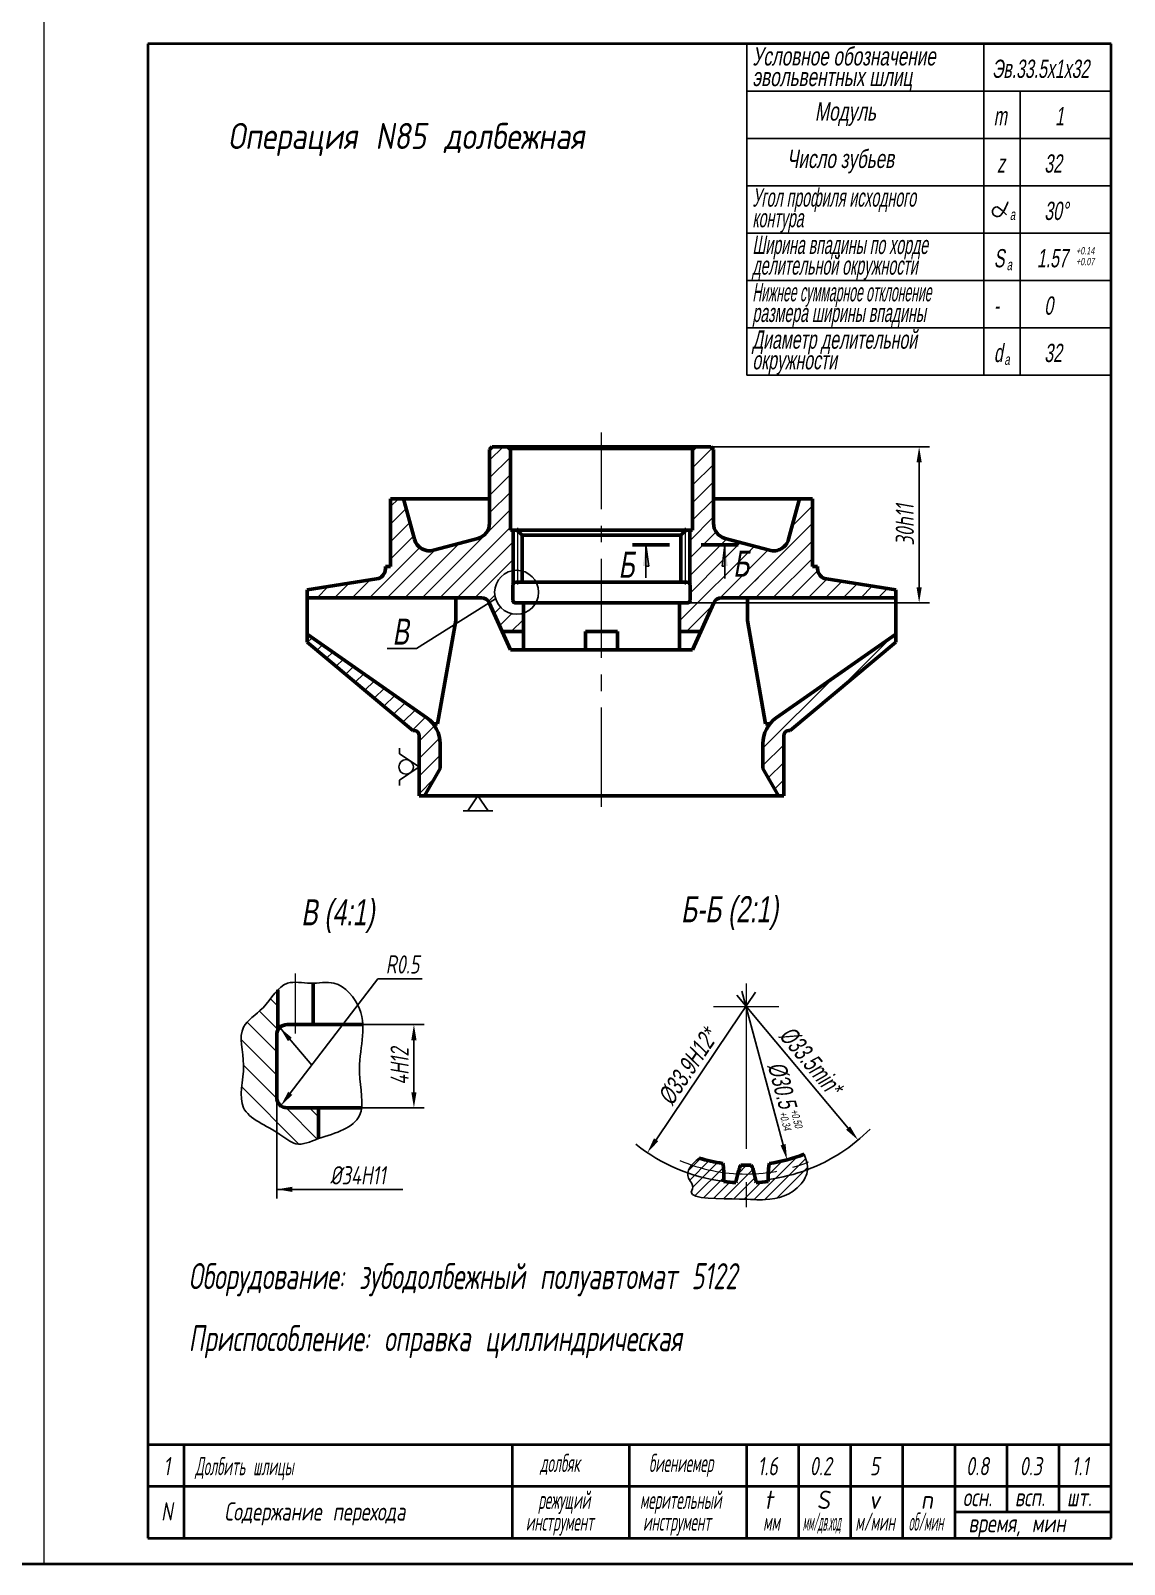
# Model space of a CAD drawing. Header units: millimetres. Extents: x 155 to 2756, y -275 to 1324.
# Drawn here: x 2123.1 to 2333.1, y 70.9 to 365.4 of the extents above; entities that cross this region are included whole.
import ezdxf

# ---------------------------------------------------------------- set-up
doc = ezdxf.new("R2010")
doc.units = ezdxf.units.MM
doc.header["$PDMODE"] = 35
doc.header["$PDSIZE"] = -30
doc.linetypes.add('CENTER', pattern=[50.800000000000004, 31.75, -6.35, 6.35, -6.35])
doc.linetypes.add('CENTER2', pattern=[28.575000000000003, 19.05, -3.175, 3.175, -3.175])
doc.layers.get('0').update_dxf_attribs({"lineweight": 50})
for name, color, linetype, lineweight in [('1', 1, 'CENTER2', 20), ('Layer1', 1, 'CENTER', 20), ('Layer2', 152, 'Continuous', 25), ('Рамка', 52, 'Continuous', 35), ('Текст', 242, 'Continuous', 25)]:
    doc.layers.add(name, color=color, linetype=linetype, lineweight=lineweight)
doc.styles.add('3.5', font='txt.shx', dxfattribs={"width": 0.7, "oblique": 10, "height": 3.5})
doc.styles.add('5', font='txt.shx', dxfattribs={"width": 0.8, "oblique": 10, "height": 5})
doc.styles.add('ST_5', font='w_russin.shx', dxfattribs={"width": 0.7, "oblique": 10, "height": 5})
doc.dimstyles.new('1 STANDARD(1 1)', dxfattribs={"dimscale": 0, "dimtxt": 3.5, "dimasz": 3, "dimexe": 2, "dimexo": 0, "dimgap": 1, "dimtad": 1, "dimtoh": 1, "dimdec": 1, "dimzin": 9, "dimdsep": 46, "dimtxsty": '3.5', "dimcen": 2.5, "dimclrd": 256, "dimclre": 256, "dimclrt": 256, "dimaunit": 1, "dimadec": 0, "dimazin": 0, "dimtfac": 1, "dimtdec": 1, "dimtmove": 0, "dimatfit": 3, "dimfxl": 0, "dimtolj": 1, "dimtzin": 1, "dimarcsym": 0})
doc.dimstyles.new('STANDARD(1 1)$3', dxfattribs={"dimscale": 0, "dimtxt": 3.5, "dimasz": 3, "dimexe": 2, "dimexo": 0, "dimgap": 1, "dimtad": 1, "dimdec": 1, "dimzin": 9, "dimdsep": 46, "dimtxsty": '3.5', "dimcen": 2.5, "dimclrd": 256, "dimclre": 256, "dimclrt": 256, "dimaunit": 1, "dimadec": 0, "dimazin": 0, "dimtfac": 1, "dimtdec": 1, "dimtofl": 0, "dimtmove": 0, "dimatfit": 3, "dimfxl": 0, "dimtolj": 1, "dimtzin": 1, "dimarcsym": 0})

# ---------------------------------------------------------------- blocks, each defined once
blk = doc.blocks.new('*D132')
at = {"layer": 'Defpoints', "color": 0}
for p in [(2252.564346795732, 207.5177854307427), (2268.331105477855, 148.590632770363)]:
    blk.add_point(p, dxfattribs=at)
at = {"layer": 'Layer2', "lineweight": -2}
blk.add_line((2263.160359733842, 167.9159316455837), (2267.555691116439, 151.4886894585783), dxfattribs=at)
at = {"layer": 'Layer2'}
blk.add_solid([(2268.038700564475, 151.6179251854809), (2267.072681668404, 151.3594537316756), (2268.331105477855, 148.590632770363)], dxfattribs=at)
at = {"layer": 'Layer2', "insert": (2267.346262877466, 162.9108855763884), "char_height": 3.5, "attachment_point": 5, "rotation": 284.9793829358769, "style": '3.5'}
blk.add_mtext('\\A1;{\\Fw_russin.shx;%%c30.5}', dxfattribs=at)
blk = doc.blocks.new('*D131')
at = {"layer": 'Defpoints', "color": 0}
for p in [(2279.39664894279, 206.1637861961319), (2241.498803330795, 149.9446320049724)]:
    blk.add_point(p, dxfattribs=at)
at = {"layer": 'Layer2', "lineweight": -2}
blk.add_line((2257.349828700701, 173.4586662453955), (2243.175699154334, 152.4322051992715), dxfattribs=at)
at = {"layer": 'Layer2'}
blk.add_solid([(2242.761103621951, 152.7116878365281), (2243.590294686717, 152.1527225620149), (2241.498803330795, 149.9446320049724)], dxfattribs=at)
at = {"layer": 'Layer2', "insert": (2249.308769318926, 166.4500473396236), "char_height": 3.5, "attachment_point": 5, "rotation": 56.0157302535807, "style": '3.5'}
blk.add_mtext('\\A1;{\\Fw_russin.shx;%%c33.9H12*}', dxfattribs=at)
blk = doc.blocks.new('*D130')
at = {"layer": 'Defpoints', "color": 0}
for p in [(2238.926725595318, 203.7270845860498), (2281.968726678266, 152.3813336150549)]:
    blk.add_point(p, dxfattribs=at)
at = {"layer": 'Layer2', "lineweight": -2}
blk.add_line((2264.179784423356, 173.6021545824125), (2280.041472898432, 154.6803970913681), dxfattribs=at)
at = {"layer": 'Layer2'}
blk.add_solid([(2280.424650144485, 155.0016060546736), (2279.658295652381, 154.3591881280624), (2281.968726678266, 152.3813336150549)], dxfattribs=at)
at = {"layer": 'Layer2', "insert": (2272.87064499734, 167.5153380738), "char_height": 3.5, "attachment_point": 5, "rotation": 309.9723553976995, "style": '3.5'}
blk.add_mtext('\\A1;{\\Fw_russin.shx;%%c33.5min*}', dxfattribs=at)
blk = doc.blocks.new('*D156')
at = {"layer": 'Defpoints', "color": 0}
for p in [(2253.69564992037, 285.5092033128253), (2293.68515244129, 285.5092033128253), (2247.69564992037, 255.5092033128253)]:
    blk.add_point(p, dxfattribs=at)
at = {"layer": 'Layer2', "lineweight": -2}
for p, q in [((2253.69564992037, 285.5092033128253), (2295.68515244129, 285.5092033128253)), ((2293.68515244129, 258.5092033128253), (2293.68515244129, 282.5092033128253)), ((2247.69564992037, 255.5092033128253), (2295.68515244129, 255.5092033128253))]:
    blk.add_line(p, q, dxfattribs=at)
at = {"layer": 'Layer2'}
for points in [[(2293.18515244129, 282.5092033128253), (2294.18515244129, 282.5092033128253), (2293.68515244129, 285.5092033128253)], [(2293.18515244129, 258.5092033128253), (2294.18515244129, 258.5092033128253), (2293.68515244129, 255.5092033128253)]]:
    blk.add_solid(points, dxfattribs=at)
at = {"layer": 'Layer2', "insert": (2290.93515244129, 270.5092033128253), "char_height": 3.5, "attachment_point": 5, "rotation": 90, "style": '3.5'}
blk.add_mtext('\\A1;30h11', dxfattribs=at)
blk = doc.blocks.new('*D158')
at = {"layer": 'Defpoints', "color": 0}
for p in [(2186.862123745389, 174.5576181733801), (2196.670858521253, 174.5576181733801), (2186.606832444599, 158.5576181733801)]:
    blk.add_point(p, dxfattribs=at)
at = {"layer": 'Layer2', "lineweight": -2}
for p, q in [((2186.862123745389, 174.5576181733801), (2198.670858521253, 174.5576181733801)), ((2196.670858521253, 161.5576181733801), (2196.670858521253, 171.5576181733801)), ((2186.606832444599, 158.5576181733801), (2198.670858521253, 158.5576181733801))]:
    blk.add_line(p, q, dxfattribs=at)
at = {"layer": 'Layer2'}
for points in [[(2196.170858521253, 171.5576181733801), (2197.170858521253, 171.5576181733801), (2196.670858521253, 174.5576181733801)], [(2196.170858521253, 161.5576181733801), (2197.170858521253, 161.5576181733801), (2196.670858521253, 158.5576181733801)]]:
    blk.add_solid(points, dxfattribs=at)
at = {"layer": 'Layer2', "insert": (2193.920858521253, 166.5576181733801), "char_height": 3.5, "attachment_point": 5, "rotation": 90, "style": '3.5'}
blk.add_mtext('\\A1;4H12', dxfattribs=at)
blk = doc.blocks.new('*D159')
at = {"layer": 'Defpoints', "color": 0}
for p in [(2172.326748789663, 160.55761817338), (2171.113592521556, 158.9675704165024)]:
    blk.add_point(p, dxfattribs=at)
at = {"layer": 'Layer2', "lineweight": -2}
for p, q in [((2189.719107891002, 183.3532647878476), (2172.933326923717, 161.3526420518192)), ((2198.277918990148, 183.3532647878476), (2189.719107891002, 183.3532647878476))]:
    blk.add_line(p, q, dxfattribs=at)
at = {"layer": 'Layer2'}
blk.add_solid([(2172.535814984497, 161.6559311188461), (2173.330838862936, 161.0493529847924), (2171.113592521556, 158.9675704165024)], dxfattribs=at)
at = {"layer": 'Layer2', "insert": (2194.498513440576, 186.1032647878474), "char_height": 3.5, "attachment_point": 5, "style": '3.5'}
blk.add_mtext('\\A1;R0.5', dxfattribs=at)

msp = doc.modelspace()

# ---------------------------------------------------------------- hatches: boundary and pattern name
at = {"layer": 'Layer2'}
h = msp.add_hatch(dxfattribs=at)
h.set_pattern_fill('ANSI31', color=256, scale=0.75, style=0)
h.set_pattern_definition([(45, (26.57368376230897, -5.762091137937205), (-1.683798022700466, 1.683798022700466), [])])
h.paths.add_polyline_path([(2176.195649920369, 249.5092033128253), (2176.195649920369, 248.0092033128252), (2196.455460994471, 231.0092033128253), (2196.695649920369, 231.0092033128253, -0.4142135623730951), (2197.695649920369, 230.0092033128253), (2197.695649920369, 218.5092033128253), (2198.695649920369, 218.5092033128253), (2201.695649920369, 223.7053557355318), (2201.695649920369, 228.5305087851677, 0.2446984432290125), (2199.137108538476, 233.4454210509012)])
h.paths.add_polyline_path([(2268.69564992037, 231.0092033128253), (2268.935838846268, 231.0092033128253), (2289.19564992037, 248.0092033128252), (2289.19564992037, 249.5092033128253), (2266.254191302264, 233.4454210509015, 0.2446984432290391), (2263.69564992037, 228.5305087851675), (2263.69564992037, 223.7053557355306), (2266.69564992037, 218.5092033128253), (2267.69564992037, 218.5092033128253), (2267.69564992037, 230.0092033128254, -0.4142135623730703)])
h.paths.add_polyline_path([(2273.19564992037, 275.5092033128253), (2270.695649920369, 275.5092033128253), (2268.616816636899, 267.7508918784474, -0.4142135623731962), (2264.942582022724, 265.6295715348875), (2256.419192785062, 267.9134067978953, -0.3394542588633593), (2254.19564992037, 270.8111842767625), (2254.19564992037, 285.0092033128252), (2253.69564992037, 285.5092033128253), (2250.69564992037, 285.5092033128253), (2250.19564992037, 285.0092033128254), (2250.195649920369, 269.5092033128253), (2249.64564992037, 269.5092033128253), (2249.64564992037, 259.2271482600019, -0.1132370114585916), (2249.69564992037, 259.0092033128254), (2249.69564992037, 256.0092033128254, -0.4142135623731616), (2249.19564992037, 255.5092033128253), (2247.69564992037, 255.5092033128253), (2247.69564992037, 250.0092033128253), (2251.77064992037, 250.0092033128253), (2254.271112488047, 255.5657867965517, -0.295132894298329), (2255.730186896327, 256.5092033128253), (2289.19564992037, 256.5092033128253), (2289.19564992037, 258.0092033128252), (2275.882780990289, 260.1177546074301, -0.3689194771098044), (2274.19564992037, 262.0931312886204), (2274.19564992037, 262.5092033128253), (2273.19564992037, 262.5092033128253)])
h.paths.add_polyline_path([(2256.38753472966, 262.5820581089997), (2255.837705118773, 262.5820581089997), (2256.38753472966, 266.6860421956715)], flags=16)
h.paths.add_polyline_path([(2196.77448320384, 267.7508918784472), (2194.695649920369, 275.5092033128253), (2192.195649920369, 275.5092033128253), (2192.195649920369, 262.5092033128253), (2191.195649920369, 262.5092033128253), (2191.195649920369, 262.0931312886202, -0.3689194771098518), (2189.508518850449, 260.1177546074299), (2176.19564992037, 258.0092033128253), (2176.19564992037, 256.5092033128253), (2209.661112944413, 256.5092033128253, -0.2951328942982954), (2211.120187352692, 255.5657867965513), (2211.141947503348, 255.5174309062067), (2212.370694699412, 256.2849610578918, -0.07712956792257662), (2212.171931199594, 257.5657996972947, -0.3695037748338283), (2215.745649920369, 261.7413836172175), (2215.745649920369, 269.5092033128253), (2215.19564992037, 269.5092033128253), (2215.19564992037, 285.009203312825), (2214.695649920369, 285.5092033128253), (2211.695649920369, 285.5092033128253), (2211.195649920369, 285.0092033128254), (2211.195649920369, 270.8111842767622, -0.3394542588633437), (2208.972107055677, 267.9134067978952), (2200.448717818015, 265.6295715348873, -0.4142135623730874)])
h.paths.add_polyline_path([(2217.695649920369, 250.0092033128253), (2217.695649920369, 253.5436196191644, -0.4154231614957757), (2212.370694699412, 256.2849610578918), (2211.141947503347, 255.5174309062066), (2213.620649920369, 250.0092033128253)])
h.paths.add_polyline_path([(2257.189704062494, 259.5321421673921), (2262.523037395828, 259.0913247156209), (2263.845489751141, 266.5913247156209), (2258.512156417808, 267.0321421673921)], flags=24)
h = msp.add_hatch(color=256, dxfattribs=at)
h.paths.add_polyline_path([(2241.20376511108, 266.6860421956703), (2241.20376511108, 262.5820581089993), (2241.753594721967, 262.5820581089993)])
h.paths.add_polyline_path([(2241.20376511108, 266.6860421956703), (2240.653935500193, 262.5820581089993), (2241.20376511108, 262.5820581089993)])
h = msp.add_hatch(color=256, dxfattribs=at)
h.paths.add_polyline_path([(2256.38753472966, 266.6860421956703), (2256.38753472966, 262.5820581089993), (2255.837705118773, 262.5820581089993)])
h.paths.add_polyline_path([(2256.38753472966, 266.6860421956703), (2256.937364340547, 262.5820581089993), (2256.38753472966, 262.5820581089993)])
h = msp.add_hatch(dxfattribs=at)
h.set_pattern_fill('ANSI31', color=256, angle=90, style=0)
h.set_pattern_definition([(135, (2307.958907530718, -2069.679589172382), (-2.245064030267288, -2.245064030267288), [])])
edge = h.paths.add_edge_path()
edge.add_spline(control_points=[(2170.326748789663, 153.8723227691289), (2170.5367040191, 153.7412410397124), (2171.825135473874, 152.9057266393155), (2174.116991355223, 150.8756913050357), (2176.819618151997, 152.0251573069683), (2178.326748789663, 152.666161618232)], knot_values=[80.80223547139398, 80.80223547139398, 80.80223547139398, 80.80223547139398, 81.47713660523496, 85.00552224645517, 89.45366543861707, 89.45366543861707, 89.45366543861707, 89.45366543861707], degree=3, periodic=0)
edge.add_line((2178.326748789663, 152.6661616182319), (2178.326748789663, 158.5576181733801))
edge.add_line((2178.326748789663, 158.5576181733801), (2172.326748789663, 158.5576181733801))
edge.add_arc((2172.326748789663, 160.5576181733801), 2, 180, 270, ccw=False)
edge.add_line((2170.326748789663, 160.5576181733801), (2170.326748789663, 153.8723227691291))
edge = h.paths.add_edge_path()
edge.add_line((2170.326748789663, 160.5576181733801), (2170.326748789663, 172.55761817338))
edge.add_arc((2172.326748789663, 172.55761817338), 2, 154.1580672368449, 180, ccw=False)
edge.add_line((2170.526748789663, 173.4293979620877), (2170.526748789663, 181.207301472858))
edge.add_spline(control_points=[(2170.526748789674, 181.2073014728713), (2169.584120469949, 180.2146055237243), (2167.690983217088, 177.1824894295218), (2162.310801795901, 174.0866878635599), (2164.932428474197, 166.4554279503828), (2161.93850582294, 157.6922675079063), (2167.838575144862, 155.4257687362689), (2170.326748789663, 153.8723227691289)], knot_values=[47.88515492256298, 47.88515492256298, 47.88515492256298, 47.88515492256298, 52.05173033439929, 57.35050508139762, 64.64388961164991, 72.80400071167401, 80.80223547139398, 80.80223547139398, 80.80223547139398, 80.80223547139398], degree=3, periodic=0)
edge.add_line((2170.326748789663, 153.8723227691293), (2170.326748789663, 160.5576181733801))
h = msp.add_hatch(dxfattribs=at)
h.set_pattern_fill('ANSI31', color=256, scale=0.45, style=0)
h.set_pattern_definition([(45, (2221.908799828401, 38.17751681355401), (-1.01027881362028, 1.01027881362028), [])])
edge = h.paths.add_edge_path()
edge.add_spline(control_points=[(2255.970993200773, 147.8845411835895), (2256.055916976376, 147.5906132016356), (2256.124186258099, 146.9250285310204), (2256.211888558781, 145.8984581454225), (2256.214582056183, 145.0363122461688), (2256.196538156247, 144.5549100846773), (2256.18626756534, 144.4231227243466)], knot_values=[0.0830967370561225, 0.0830967370561225, 0.0830967370561225, 0.0830967370561225, 1.913787469174437, 4.136644680501057, 6.291295637893549, 7.091295637893555, 7.091295637893555, 7.091295637893555, 7.091295637893555], degree=3, periodic=0)
edge.add_arc((2260.447726136792, 178.0542091005522), 30.5, 252.798107383762, 261.5597397071086)
edge.add_spline(control_points=[(2251.427668184135, 148.9185169939501), (2249.966070181472, 147.6934589895885), (2248.463610660921, 146.0584130220873), (2250.60929212978, 143.4440162138723), (2248.336705239603, 140.9366597552364), (2259.120163894465, 141.2243095328864), (2264.738497656145, 140.6577013779284), (2270.099780889888, 141.9071876422599), (2272.686437599684, 146.6420041057614), (2271.991855082078, 148.6493094330752), (2271.635178502902, 149.6800851571417)], knot_values=[2.002673171598861, 2.002673171598861, 2.002673171598861, 2.002673171598861, 11.06252335795938, 13.88954293418852, 18.92941927213563, 39.46171518654899, 51.67825163281975, 70.77176299625837, 77.21390278189936, 84.01390278189945, 84.01390278189945, 84.01390278189945, 84.01390278189945], degree=3, periodic=0)
edge.add_arc((2260.447726136792, 178.0542091005522), 33.9, 262.7784289092579, 266.7177583337695)
edge.add_spline(control_points=[(2259.43699984489, 147.570960711267), (2259.289029299822, 147.2965780119166), (2259.083713622199, 146.6541423547961), (2258.785354179845, 145.6623082741287), (2258.605542829402, 144.8191174980999), (2258.524271022256, 144.3442822458527), (2258.506321119144, 144.2098455143145)], knot_values=[0.05038926463198787, 0.05038926463198787, 0.05038926463198787, 0.05038926463198787, 1.913787469174437, 4.136644680501057, 6.291295637893549, 7.091295637893555, 7.091295637893555, 7.091295637893555, 7.091295637893555], degree=3, periodic=0)
edge.add_arc((2260.447726136792, 178.0542091005522), 30.5, 268.100952288746, 271.8990477112605)
edge.add_spline(control_points=[(2261.458452428694, 147.570960711267), (2261.606422973762, 147.2965780119166), (2261.811738651385, 146.6541423547961), (2262.110098093739, 145.6623082741287), (2262.289909444182, 144.8191174980999), (2262.371181251328, 144.3442822458527), (2262.3890916264, 144.2098432469014)], knot_values=[0.05038926463198787, 0.05038926463198787, 0.05038926463198787, 0.05038926463198787, 1.913787469174437, 4.136644680501057, 6.291295637893549, 7.091295637893555, 7.091295637893555, 7.091295637893555, 7.091295637893555], degree=3, periodic=0)
edge.add_arc((2260.447726136792, 178.0542091005522), 33.9, 273.2829775101514, 277.2215710907422)
edge.add_spline(control_points=[(2264.924459072811, 147.8845411835895), (2264.839535297208, 147.5906132016356), (2264.771266015485, 146.9250285310204), (2264.683563714803, 145.8984581454225), (2264.680870217401, 145.0363122461688), (2264.698914117337, 144.5549100846773), (2264.709184708244, 144.4231227243466)], knot_values=[0.0830967370561225, 0.0830967370561225, 0.0830967370561225, 0.0830967370561225, 1.913787469174437, 4.136644680501057, 6.291295637893549, 7.091295637893555, 7.091295637893555, 7.091295637893555, 7.091295637893555], degree=3, periodic=0)
edge.add_arc((2260.447726136792, 178.0542091005522), 30.5, 278.4402602928978, 291.5185055788586)

# ---------------------------------------------------------------- linework, layer by layer
for p, q in [((2211.195649920369, 285.0092033128253), (2211.695649920369, 285.5092033128253)), ((2211.195649920369, 285.0092033128253), (2211.195649920369, 270.8111842767621)), ((2211.695649920369, 285.5092033128253), (2232.695649920369, 285.5092033128253)), ((2215.195649920369, 285.0092033128253), (2214.695649920369, 285.5092033128253)), ((2215.195649920369, 285.0092033128253), (2215.195649920369, 269.5092033128253)), ((2253.69564992037, 285.5092033128253), (2232.69564992037, 285.5092033128253)), ((2250.19564992037, 285.0092033128253), (2250.69564992037, 285.5092033128253)), ((2250.19564992037, 285.0092033128253), (2250.19564992037, 269.5092033128253)), ((2254.19564992037, 285.0092033128253), (2253.69564992037, 285.5092033128253)), ((2254.19564992037, 285.0092033128253), (2254.19564992037, 270.8111842767621)), ((2192.195649920369, 275.5092033128253), (2192.195649920369, 262.5092033128253)), ((2211.195649920369, 275.5092033128253), (2192.195649920369, 275.5092033128253)), ((2194.695649920369, 275.5092033128253), (2196.77448320384, 267.750891878447)), ((2254.19564992037, 275.5092033128253), (2273.19564992037, 275.5092033128253)), ((2270.69564992037, 275.5092033128253), (2268.616816636899, 267.750891878447)), ((2273.19564992037, 275.5092033128253), (2273.19564992037, 262.5092033128253)), ((2215.195649920369, 269.5092033128253), (2232.695649920369, 269.5092033128253)), ((2215.745649920369, 259.2271482600022), (2215.745649920369, 269.5092033128253)), ((2217.445649920369, 268.5092033128253), (2216.445649920369, 269.5092033128253)), ((2217.445649920369, 259.5092033128253), (2217.445649920369, 268.5092033128253)), ((2217.445649920369, 268.5092033128253), (2232.695649920369, 268.5092033128253)), ((2250.19564992037, 269.5092033128253), (2232.69564992037, 269.5092033128253)), ((2247.94564992037, 268.5092033128253), (2232.69564992037, 268.5092033128253)), ((2247.94564992037, 268.5092033128253), (2248.94564992037, 269.5092033128253)), ((2247.94564992037, 259.5092033128253), (2247.94564992037, 268.5092033128253)), ((2249.64564992037, 259.2271482600022), (2249.64564992037, 269.5092033128253)), ((2208.972107055677, 267.9134067978953), (2200.448717818015, 265.6295715348874)), ((2238.66726292808, 266.6860421956703), (2245.777565264331, 266.6860421956703)), ((2258.92403691266, 266.6860421956703), (2251.813734576409, 266.6860421956703)), ((2256.419192785062, 267.9134067978953), (2264.942582022724, 265.6295715348874)), ((2192.195649920369, 262.5092033128253), (2191.195649920369, 262.5092033128253)), ((2191.195649920369, 262.5092033128253), (2191.195649920369, 262.09313128862)), ((2273.19564992037, 262.5092033128253), (2274.19564992037, 262.5092033128253)), ((2274.19564992037, 262.5092033128253), (2274.19564992037, 262.09313128862)), ((2176.195649920369, 258.0092033128253), (2189.50851885045, 260.11775460743)), ((2232.695649920369, 259.5092033128253), (2216.195649920369, 259.5092033128253)), ((2232.69564992037, 259.5092033128253), (2249.19564992037, 259.5092033128253)), ((2289.19564992037, 258.0092033128253), (2275.88278099029, 260.11775460743)), ((2176.195649920369, 258.0092033128253), (2176.195649920369, 248.0092033128253)), ((2176.195649920369, 256.5092033128253), (2209.661112944413, 256.5092033128253)), ((2204.695649920369, 256.5092033128253), (2204.695649920369, 252.1714502852656)), ((2215.695649920369, 256.0092033128253), (2215.695649920369, 259.0092033128253)), ((2249.69564992037, 256.0092033128253), (2249.69564992037, 259.0092033128253)), ((2289.19564992037, 256.5092033128253), (2255.730186896327, 256.5092033128253)), ((2260.69564992037, 256.5092033128253), (2260.69564992037, 252.1714502852656)), ((2289.19564992037, 258.0092033128253), (2289.19564992037, 248.0092033128253)), ((2211.120187352692, 255.5657867965515), (2215.195649920369, 246.5092033128253)), ((2232.695649920369, 255.5092033128253), (2216.195649920369, 255.5092033128253)), ((2217.695649920369, 246.5092033128253), (2217.695649920369, 255.5092033128253)), ((2232.69564992037, 255.5092033128253), (2249.19564992037, 255.5092033128253)), ((2247.69564992037, 246.5092033128253), (2247.69564992037, 255.5092033128253)), ((2254.271112488047, 255.5657867965515), (2250.19564992037, 246.5092033128253)), ((2201.195649920369, 232.3219639166032), (2204.695649920369, 252.1714502852656)), ((2264.19564992037, 232.3219639166032), (2260.69564992037, 252.1714502852656)), ((2176.195649920369, 249.5092033128253), (2199.137108538475, 233.4454210509016)), ((2176.195649920369, 248.0092033128253), (2196.455460994471, 231.0092033128253)), ((2217.695649920369, 250.0092033128253), (2213.620649920369, 250.0092033128253)), ((2229.595649920369, 250.0092033128253), (2229.595649920369, 246.5092033128253)), ((2232.695649920369, 250.0092033128253), (2229.595649920369, 250.0092033128253)), ((2232.69564992037, 250.0092033128253), (2235.79564992037, 250.0092033128253)), ((2235.79564992037, 250.0092033128253), (2235.79564992037, 246.5092033128253)), ((2247.69564992037, 250.0092033128253), (2251.77064992037, 250.0092033128253)), ((2289.19564992037, 249.5092033128253), (2266.254191302264, 233.4454210509016)), ((2289.19564992037, 248.0092033128253), (2268.935838846268, 231.0092033128253)), ((2232.695649920369, 246.5092033128253), (2215.195649920369, 246.5092033128253)), ((2232.69564992037, 246.5092033128253), (2250.19564992037, 246.5092033128253)), ((2196.695649920369, 231.0092033128253), (2196.455460994471, 231.0092033128253)), ((2197.695649920369, 218.5092033128253), (2197.695649920369, 230.0092033128253)), ((2200.345904535582, 232.3219639166032), (2201.195649920369, 232.3219639166032)), ((2265.045395305157, 232.3219639166032), (2264.19564992037, 232.3219639166032)), ((2267.69564992037, 218.5092033128253), (2267.69564992037, 230.0092033128253)), ((2268.69564992037, 231.0092033128253), (2268.935838846268, 231.0092033128253)), ((2201.695649920369, 228.5305087851675), (2201.695649920369, 223.7053557355316)), ((2263.69564992037, 228.5305087851675), (2263.69564992037, 223.7053557355316)), ((2198.695649920369, 218.5092033128253), (2201.695649920369, 223.7053557355316)), ((2266.69564992037, 218.5092033128253), (2263.69564992037, 223.7053557355316)), ((2232.695649920369, 218.5092033128253), (2197.695649920369, 218.5092033128253)), ((2232.69564992037, 218.5092033128253), (2267.69564992037, 218.5092033128253)), ((2170.526748789663, 173.4293979620876), (2170.526748789663, 181.2076785595092)), ((2177.326748789663, 174.5576181733801), (2177.326748789663, 182.4960625125792)), ((2186.862123745389, 174.5576181733801), (2172.326748789663, 174.5576181733801)), ((2170.326748789663, 160.5576181733801), (2170.326748789663, 172.5576181733801)), ((2186.606832444599, 158.5576181733801), (2172.326748789663, 158.5576181733801)), ((2178.326748789663, 152.666161618232), (2178.326748789663, 158.5576181733801))]:
    msp.add_line(p, q)
for centre, radius, start, end in [((2208.195649920369, 270.8111842767622), 3, 284.9999999999945, 0), ((2257.19564992037, 270.8111842767622), 3, 180, 255.0000000000055), ((2199.672260682707, 268.5273490137548), 3, 194.9999999999945, 284.9999999999945), ((2265.719039158032, 268.5273490137548), 3, 255.0000000000055, 345.0000000000056), ((2189.195649920369, 262.0931312886202), 2, 279.0000000000061, 0), ((2216.195649920369, 259.0092033128254), 0.5, 90, 180), ((2249.19564992037, 259.0092033128254), 0.5, 4.796163466380676e-13, 90), ((2276.19564992037, 262.0931312886202), 2, 180, 260.9999999999938), ((2209.661112944413, 254.9092033128255), 1.6, 24.2277453179518, 90), ((2255.730186896327, 254.9092033128255), 1.6, 90, 155.7722546820482), ((2216.195649920369, 256.0092033128254), 0.5, 180, 270), ((2249.19564992037, 256.0092033128254), 0.5, 270, 0), ((2195.695649920369, 228.5305087851676), 6, 0, 55.00000000001012), ((2269.69564992037, 228.5305087851676), 6, 124.9999999999899, 180), ((2196.695649920369, 230.0092033128254), 1, 0, 90), ((2268.69564992037, 230.0092033128254), 1, 90, 180), ((2172.326748789663, 172.55761817338), 2, 90, 180), ((2172.326748789663, 160.55761817338), 2, 180, 270), ((2260.447726136792, 178.0542091005522), 30.5, 252.798107383762, 261.5597397071086), ((2260.447726136792, 178.0542091005522), 30.5, 268.100952288746, 271.8990477112605), ((2260.447726136792, 178.0542091005522), 30.5, 278.4402602928978, 291.5185055788586), ((2260.447726136792, 178.0542091005522), 33.9, 262.7784289092579, 266.7177583337695), ((2260.447726136792, 178.0542091005522), 33.9, 273.2829775101514, 277.2215710907422)]:
    msp.add_arc(centre, radius, start, end)
for points, knots in [([(2255.970993200773, 147.8845411835895), (2256.055916976376, 147.5906132016356), (2256.124186258099, 146.9250285310204), (2256.211888558781, 145.8984581454225), (2256.214582056183, 145.0363122461688), (2256.196538156247, 144.5549100846773), (2256.18626756534, 144.4231227243466)], [0.0830967370561225, 0.0830967370561225, 0.0830967370561225, 0.0830967370561225, 1.913787469174437, 4.136644680501057, 6.291295637893549, 7.091295637893555, 7.091295637893555, 7.091295637893555, 7.091295637893555]), ([(2259.43699984489, 147.570960711267), (2259.289029299822, 147.2965780119166), (2259.083713622199, 146.6541423547961), (2258.785354179845, 145.6623082741287), (2258.605542829402, 144.8191174980999), (2258.524271022256, 144.3442822458527), (2258.506321119144, 144.2098455143145)], [0.05038926463198787, 0.05038926463198787, 0.05038926463198787, 0.05038926463198787, 1.913787469174437, 4.136644680501057, 6.291295637893549, 7.091295637893555, 7.091295637893555, 7.091295637893555, 7.091295637893555]), ([(2261.458452428694, 147.570960711267), (2261.606422973762, 147.2965780119166), (2261.811738651385, 146.6541423547961), (2262.110098093739, 145.6623082741287), (2262.289909444182, 144.8191174980999), (2262.371181251328, 144.3442822458527), (2262.3890916264, 144.2098432469014)], [0.05038926463198787, 0.05038926463198787, 0.05038926463198787, 0.05038926463198787, 1.913787469174437, 4.136644680501057, 6.291295637893549, 7.091295637893555, 7.091295637893555, 7.091295637893555, 7.091295637893555]), ([(2264.924459072811, 147.8845411835895), (2264.839535297208, 147.5906132016356), (2264.771266015485, 146.9250285310204), (2264.683563714803, 145.8984581454225), (2264.680870217401, 145.0363122461688), (2264.698914117337, 144.5549100846773), (2264.709184708244, 144.4231227243466)], [0.0830967370561225, 0.0830967370561225, 0.0830967370561225, 0.0830967370561225, 1.913787469174437, 4.136644680501057, 6.291295637893549, 7.091295637893555, 7.091295637893555, 7.091295637893555, 7.091295637893555])]:
    msp.add_open_spline(points, degree=3, knots=knots)
at = {"layer": '1'}
for p, q in [((2232.695649920369, 216.3792134074238), (2232.69564992037, 288.2491770510692)), ((2216.595649920369, 259.0857362688325), (2216.595649920369, 269.91465840704)), ((2248.79564992037, 259.0857362688325), (2248.79564992037, 269.91465840704)), ((2173.926748789663, 172.8637499974089), (2173.926748789663, 184.3878333315239)), ((2254.213608617107, 178.0542091005522), (2266.719151741096, 178.0542091005522))]:
    msp.add_line(p, q, dxfattribs=at)
msp.add_arc((2260.447726136792, 178.054209100552), 32.19972917972475, 246.7070376738588, 293.4400291525366, dxfattribs=at)
at = {"layer": 'Layer1'}
msp.add_line((2260.447726136792, 182.4186625847), (2260.447726136792, 139.4650435636216), dxfattribs=at)
at = {"layer": 'Layer2', "lineweight": 0}
msp.add_line((2125.584602742123, 664.9073307172014), (2125.584602742123, 70.90733071720138), dxfattribs=at)
at = {"layer": 'Layer2'}
for p, q in [((2260.584602742123, 362.9073307172014), (2260.584602742123, 299.2544635390449)), ((2306.084602742123, 362.9073307172014), (2306.084602742123, 299.2544635390449)), ((2330.584602742123, 353.8140639774648), (2260.584602742123, 353.8140639774648)), ((2313.084602742123, 353.8140639774648), (2313.084602742123, 299.2544635390449)), ((2330.584602742123, 344.7207972377281), (2260.584602742123, 344.7207972377281)), ((2330.584602742123, 335.6275304979914), (2260.584602742123, 335.6275304979914)), ((2330.584602742123, 326.5342637582548), (2260.584602742123, 326.5342637582548)), ((2330.584602742123, 317.4409970185181), (2260.584602742123, 317.4409970185181)), ((2330.584602742123, 308.3477302787816), (2260.584602742123, 308.3477302787816)), ((2330.584602742123, 299.2544635390449), (2260.584602742123, 299.2544635390449)), ((2250.19564992037, 285.0092033128253), (2215.195649920369, 285.0092033128253)), ((2241.20376511108, 266.6860421956703), (2241.20376511108, 260.3441708688333)), ((2241.20376511108, 266.6860421956703), (2241.753594721967, 262.5820581089997)), ((2256.38753472966, 266.6860421956703), (2255.837705118773, 262.5820581089997)), ((2256.38753472966, 266.6860421956703), (2256.38753472966, 260.2086644184474)), ((2257.805727295497, 265.5290539719077), (2258.952056445966, 266.6753831223774)), ((2241.753594721967, 262.5820581089997), (2241.20376511108, 262.5820581089997)), ((2255.837705118773, 262.5820581089997), (2256.38753472966, 262.5820581089997)), ((2261.255178955922, 258.8757174961311), (2262.808203245417, 260.4287417856251)), ((2212.370694699412, 256.2849610578919), (2197.187276333239, 246.800722608345)), ((2197.187276333239, 246.800722608345), (2191.549015854376, 246.800722608345)), ((2193.91472040858, 226.5586788352716), (2193.91472040858, 227.6318072045383)), ((2197.695649920369, 224.0342613994958), (2193.91472040858, 226.5586788352725)), ((2193.91472040858, 221.5098439637195), (2197.695649920369, 224.0342613994958)), ((2193.91472040858, 221.5098439637195), (2193.91472040858, 220.4367155944533)), ((2208.977551898196, 218.5092033128253), (2207.018759006297, 215.5754342192095)), ((2210.936344790096, 215.5754342192095), (2208.977551898196, 218.5092033128253)), ((2206.143041905806, 215.5754342192099), (2211.812061890587, 215.5754342192099)), ((2257.349828700701, 173.4586662453962), (2262.294069155012, 180.79314692551)), ((2264.179784423356, 173.6021545824128), (2258.667424881749, 180.1779696738269)), ((2263.160359733841, 167.9159316455831), (2259.660635826117, 180.9959038286648)), ((2170.326748789663, 160.5576181733801), (2170.326748789663, 141.1624677361812))]:
    msp.add_line(p, q, dxfattribs=at)
for centre, radius in [((2216.398196461033, 257.5657996972947), 4.226265261439588), ((2195.170658551071, 224.0342613994959), 1.402073150292238)]:
    msp.add_circle(centre, radius, dxfattribs=at)
for centre, radius, start, end in [((2260.447726136792, 178.0542091005517), 33.49999999999947, 290.631099827467, 315.3154937663305), ((2260.447726136792, 178.0542091005526), 33.90000000000051, 231.4096672409362, 262.7784289092579), ((2260.447726136792, 178.0542091005522), 33.5, 277.2758435842643, 290.631099827467)]:
    msp.add_arc(centre, radius, start, end, dxfattribs=at)
for points in [[(2310.736949112318, 332.5113207173316), (2310.277522885394, 331.4387045005386), (2308.566624258078, 329.7278058732226), (2307.755270199577, 330.5391599317235), (2308.36318570754, 331.54741189293), (2309.610328088442, 330.8876093364612), (2310.460148914003, 330.0377885109004)], [(2178.326748789663, 152.666161618232), (2186.22678772736, 157.0948059719877), (2186.22678772736, 165.2549170720141), (2186.22678772736, 177.578332730002), (2181.314498517496, 182.4906219398659), (2176.832185203932, 182.4906219398659), (2172.392172264062, 182.4906219398659), (2167.695449980871, 177.7938996566751), (2163.948650425289, 174.0471001010925), (2163.948650425289, 166.7537155708402), (2163.948650425289, 158.5936044708161), (2170.945948200581, 153.4690449705214), (2173.988696871545, 151.6826559427574), (2178.326748789663, 152.666161618232)]]:
    msp.add_spline(points, degree=3, dxfattribs=at)
msp.add_open_spline([(2251.427668184135, 148.9185169939501), (2249.966070181472, 147.6934589895885), (2248.463610660921, 146.0584130220873), (2250.60929212978, 143.4440162138723), (2248.336705239603, 140.9366597552364), (2259.120163894465, 141.2243095328864), (2264.738497656145, 140.6577013779284), (2270.099780889888, 141.9071876422599), (2272.686437599684, 146.6420041057614), (2271.991855082078, 148.6493094330752), (2271.635178502902, 149.6800851571417)], degree=3, knots=[2.002673171598861, 2.002673171598861, 2.002673171598861, 2.002673171598861, 11.06252335795938, 13.88954293418852, 18.92941927213563, 39.46171518654899, 51.67825163281975, 70.77176299625837, 77.21390278189936, 84.01390278189945, 84.01390278189945, 84.01390278189945, 84.01390278189945], dxfattribs=at)
at = {"layer": 'Рамка'}
for p, q in [((2145.584602742123, 362.9073307172014), (2145.584602742123, 75.90733071720138)), ((2330.584602742123, 362.9073307172014), (2145.584602742123, 362.9073307172014)), ((2330.584602742123, 75.90733071720138), (2330.584602742123, 362.9073307172014)), ((2145.584602742123, 93.90733071720138), (2330.584602742123, 93.90733071720138)), ((2152.584602742123, 75.90733071720138), (2152.584602742123, 93.90733071720132)), ((2215.584602742123, 75.90733071720138), (2215.584602742123, 93.90733071720132)), ((2238.084602742123, 75.90733071720138), (2238.084602742123, 93.90733071720132)), ((2260.584602742123, 75.90733071720138), (2260.584602742123, 93.90733071720132)), ((2270.584602742123, 75.90733071720138), (2270.584602742123, 93.90733071720132)), ((2280.584602742123, 75.90733071720138), (2280.584602742123, 93.90733071720132)), ((2290.584602742123, 75.90733071720138), (2290.584602742123, 93.90733071720132)), ((2300.584602742123, 75.90733071720138), (2300.584602742123, 93.90733071720132)), ((2310.584602742123, 80.90733071720138), (2310.584602742123, 93.90733071720138)), ((2320.584602742123, 80.90733071720138), (2320.584602742123, 93.90733071720138)), ((2145.584602742123, 85.90733071720138), (2330.584602742123, 85.90733071720138)), ((2330.584602742123, 80.90733071720138), (2300.584602742123, 80.90733071720138)), ((2145.584602742123, 75.90733071720138), (2330.584602742123, 75.90733071720138)), ((2145.584602742123, 75.90733071720138), (2330.584602742123, 75.90733071720138)), ((2755.584602742123, 70.90733071720138), (1915.584602742123, 70.90733071720138))]:
    msp.add_line(p, q, dxfattribs=at)

# ---------------------------------------------------------------- texts
at = {"layer": 'Layer2', "oblique": 10}
for s, height, style, width, p in [('Условное обозначение', 3.5, 'ST_5', 0.7, (2261.662678588528, 358.7330886236231)), ('Эв.33.5х1х32', 3.5, 'ST_5', 0.65, (2307.656899500785, 356.336929610139)), ('эвольвентных шлиц', 3.5, 'ST_5', 0.7, (2261.662678588528, 354.7683459887996)), ('Модуль', 3.5, 'ST_5', 0.7, (2273.667272307941, 348.1396467363699)), ('1', 3.5, 'ST_5', 0.65, (2319.80176372629, 347.2436628704023)), ('m', 3.5, 'ST_5', 0.65, (2307.992978168203, 347.2436628704023)), ('Число зубьев', 3.5, 'ST_5', 0.7, (2268.308081440806, 339.0463799966333)), ('32', 3.5, 'ST_5', 0.65, (2317.719564266372, 338.1503961306657)), ('z', 3.5, 'ST_5', 0.65, (2308.641518016486, 338.1503961306657)), ('Угол профиля исходного', 3.5, 'ST_5', 0.58, (2261.662678588528, 331.619737085399)), ('контура', 3.5, 'ST_5', 0.58, (2261.662678588528, 327.6549944505756)), ('a', 2.1, 'ST_5', 0.65, (2311.103819425452, 329.0547596310934)), ('30%%d', 3.5, 'ST_5', 0.65, (2317.719564266372, 329.057129390929)), ('Ширина впадины по хорде', 3.5, 'ST_5', 0.58, (2261.662678588528, 322.5264703456625)), ('делительной окружности', 3.5, 'ST_5', 0.58, (2261.662678588528, 318.561727710839)), ('S', 3.5, 'ST_5', 0.65, (2308.038553064604, 319.9638626511925)), ('a', 2.1, 'ST_5', 0.65, (2310.500854473569, 319.4098811410457)), ('1.57', 3.5, 'ST_5', 0.65, (2316.302592286221, 319.9638626511925)), ('+0.14', 1.4, 'ST_5', 0.65, (2323.830557543537, 322.445830723247)), ('+0.07', 1.4, 'ST_5', 0.65, (2323.830557543537, 320.3641835482296)), ('Нижнее суммарное отклонение', 3.5, 'ST_5', 0.5, (2261.662678588528, 313.4332036059258)), ('размера ширины впадины', 3.5, 'ST_5', 0.58, (2261.662678588528, 309.4684609711023)), ('-', 3.5, 'ST_5', 0.65, (2308.038553064604, 310.8705959114558)), ('0', 3.5, 'ST_5', 0.65, (2317.719564266372, 310.8705959114558)), ('Диаметр делительной', 3.5, 'ST_5', 0.65, (2261.662678588528, 304.3399368661891)), ('d', 3.5, 'ST_5', 0.65, (2308.038553064604, 301.7773291717191)), ('32', 3.5, 'ST_5', 0.65, (2317.719564266372, 301.7773291717191)), ('окружности', 3.5, 'ST_5', 0.65, (2261.662678588528, 300.3751942313658)), ('a', 2.1, 'ST_5', 0.65, (2310.049921662322, 301.2233476615725)), ('Б', 5, 'ST_5', 0.7, (2235.960795381518, 260.3535926396171)), ('Б', 5, 'ST_5', 0.7, (2257.993446121714, 260.5617334415065)), ('В', 5, 'ST_5', 0.7, (2192.563416779699, 247.509690909717)), ('В (4:1)', 5, 'ST_5', 0.7, (2175.035966527145, 193.6124632392826)), ('Б-Б (2:1)', 5, 'ST_5', 0.7, (2247.963806088029, 194.1967517477437)), ('%%c34H11', 3.5, '3.5', 0.7, (2180.586422352436, 143.8560239855972))]:
    msp.add_text(s, height=height, dxfattribs=dict(at, style=style, width=width)).set_placement(p)
at = {"layer": 'Layer2', "style": 'ST_5', "oblique": 10, "width": 0.7}
for s, p in [('+0.34', (2266.784643076636, 157.6143806010937)), ('+0.50', (2268.945043117791, 158.0862910691526))]:
    msp.add_text(s, height=1.5, rotation=284.9793829358791, dxfattribs=at).set_placement(p)
at = {"layer": 'Текст', "oblique": 10}
for s, height, style, width, p in [('Операция N85 долбежная', 5, '5', 0.8, (2160.986490804018, 342.6853897650544)), ('Оборудование: зубодолбежный полуавтомат 5122', 5, '5', 0.65, (2153.408871873347, 123.7438133643991)), ('Приспособление: оправка циллиндрическая', 5, '5', 0.65, (2153.408871873347, 111.8369468644396)), ('1', 3.5, '3.5', 0.7, (2148.590315199623, 88.0059524243386)), ('Долбить шлицы', 3.5, '3.5', 0.5, (2154.681803573059, 88.0059524243386)), ('долбяк', 3.5, '3.5', 0.5, (2220.89053895398, 88.62739926080394)), ('биениемер', 3.5, '3.5', 0.5, (2241.794094402427, 88.62739926080394)), ('1.6', 3.5, '3.5', 0.7, (2262.681803573059, 88.0059524243386)), ('0.2', 3.5, '3.5', 0.7, (2272.681803573059, 88.0059524243386)), ('5', 3.5, '3.5', 0.7, (2284.209735984386, 88.0059524243386)), ('0.8', 3.5, '3.5', 0.7, (2302.681803573059, 88.0059524243386)), ('0.3', 3.5, '3.5', 0.7, (2312.983287601732, 88.0059524243386)), ('1.1', 3.5, '3.5', 0.7, (2322.975693887565, 88.0059524243386)), ('N', 3.5, '3.5', 0.7, (2148.137797195363, 79.31231712436511)), ('Содержание перехода', 3.5, '3.5', 0.7, (2160.275292826955, 79.31231712436511)), ('режущий', 3.5, '3.5', 0.5, (2220.531336706566, 81.54328201963654)), ('мерительный', 3.5, '3.5', 0.5, (2240.067674244601, 81.54328201963654)), ('t', 3.5, '3.5', 0.9, (2263.9922665136, 81.54328201963654)), ('S', 3.5, '3.5', 0.9, (2273.9922665136, 81.54328201963654)), ('v', 3.5, '3.5', 0.9, (2283.9922665136, 81.54328201963654)), ('n', 3.5, '3.5', 0.9, (2293.9922665136, 81.54328201963654)), ('осн.', 3.5, '3.5', 0.7, (2302.059054142102, 82.06390362834554)), ('всп.', 3.5, '3.5', 0.7, (2312.059054142102, 82.06390362834554)), ('шт.', 3.5, '3.5', 0.7, (2322.059054142102, 82.06390362834554)), ('инструмент', 3.5, '3.5', 0.5, (2218.148787555132, 77.3610576978981)), ('инструмент', 3.5, '3.5', 0.5, (2240.648787555132, 77.3610576978981)), ('мм', 3.5, '3.5', 0.5, (2263.715885518332, 77.3610576978981)), ('мм/дв.ход', 3.5, '3.5', 0.3, (2271.305757903192, 77.3610576978981)), ('м/мин', 3.5, '3.5', 0.5, (2281.434221546635, 77.3610576978981)), ('об/мин', 3.5, '3.5', 0.4, (2291.654503159976, 77.3610576978981)), ('время, мин', 3.5, '3.5', 0.7, (2303.148787555132, 77.06390362834554))]:
    msp.add_text(s, height=height, dxfattribs=dict(at, style=style, width=width)).set_placement(p)

# ---------------------------------------------------------------- dimensions: what is measured, and where the dimension line sits
at = {"layer": 'Layer2'}
for base, p1, p2, text, picture, middle in [((2293.68515244129, 285.5092033128253), (2247.69564992037, 255.5092033128253), (2253.69564992037, 285.5092033128253), '<>h11', '*D156', (2293.68515244129, 270.5092033128253)), ((2196.670858521253, 174.5576181733801), (2186.606832444599, 158.5576181733801), (2186.862123745389, 174.5576181733801), '4H12', '*D158', (2196.670858521253, 166.5576181733801))]:
    dim = msp.add_linear_dim(base=base, p1=p1, p2=p2, angle=90, text=text, dimstyle='1 STANDARD(1 1)', override={"dimscale": 1}, dxfattribs=at)
    dim.commit()
    dim.dimension.update_dxf_attribs({"geometry": picture, "text_midpoint": middle, "dimtype": 160})
for p1, p2, text, override, picture, middle in [((2279.39664894279, 206.1637861961319), (2241.498803330795, 149.9446320049724), '{\\Fw_russin.shx;%%c33.9H12*}', {"dimscale": 1, "dimtmove": 1}, '*D131', (2251.589044747034, 164.9128928347122)), ((2252.564346795732, 207.5177854307427), (2268.331105477855, 148.590632770363), '{\\Fw_russin.shx;%%c30.5}', {"dimscale": 1, "dimtmove": 1}, '*D132', (2264.689710913268, 162.2000890784239)), ((2238.926725595318, 203.7270845860498), (2281.968726678266, 152.3813336150549), '{\\Fw_russin.shx;%%c33.5min*}', {"dimscale": 1, "dimcen": 0, "dimtmove": 1}, '*D130', (2270.763170144052, 165.748688775619))]:
    dim = msp.add_diameter_dim_2p(p1=p1, p2=p2, text=text, dimstyle='STANDARD(1 1)$3', override=override, dxfattribs=at)
    dim.commit()
    dim.dimension.update_dxf_attribs({"geometry": picture, "text_midpoint": middle, "dimtype": 163})
dim = msp.add_radius_dim(center=(2172.326748789663, 160.55761817338), mpoint=(2171.113592521556, 158.9675704165024), text='R0.5', dimstyle='1 STANDARD(1 1)', override={"dimscale": 1, "dimtmove": 1}, dxfattribs=at)
dim.commit()
dim.dimension.update_dxf_attribs({"geometry": '*D159', "text_midpoint": (2189.719107891002, 183.3532647878476), "dimtype": 164})

# ---------------------------------------------------------------- leaders
for points in [[(2170.91253522729, 173.971831735753), (2177.065819155243, 166.768976431653)], [(2170.326748789663, 142.9126112410073), (2194.55089093453, 142.9126112410073)]]:
    msp.add_leader(points, dimstyle='1 STANDARD(1 1)', override={"dimscale": 1, "dimtad": 0}, dxfattribs=at)

doc.saveas('drawing.dxf')
